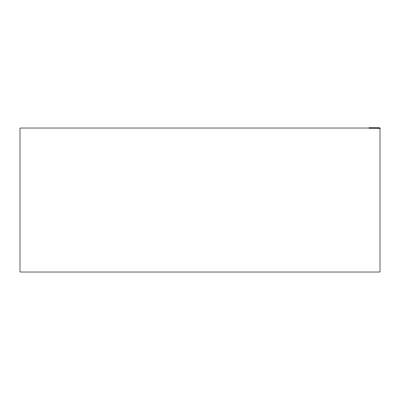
<?xml version="1.0" encoding="UTF-8"?>
<svg xmlns="http://www.w3.org/2000/svg" width="400" height="400" viewBox="0 0 400 400"><rect width="100%" height="100%" fill="white"/><g stroke="black" fill="none" stroke-linecap="round" stroke-linejoin="round"><path stroke-width="0.6" d="M380 128.02L20 128.02L20 272.02L380 272.02L380 128.02L369 127.98"/></g></svg>
